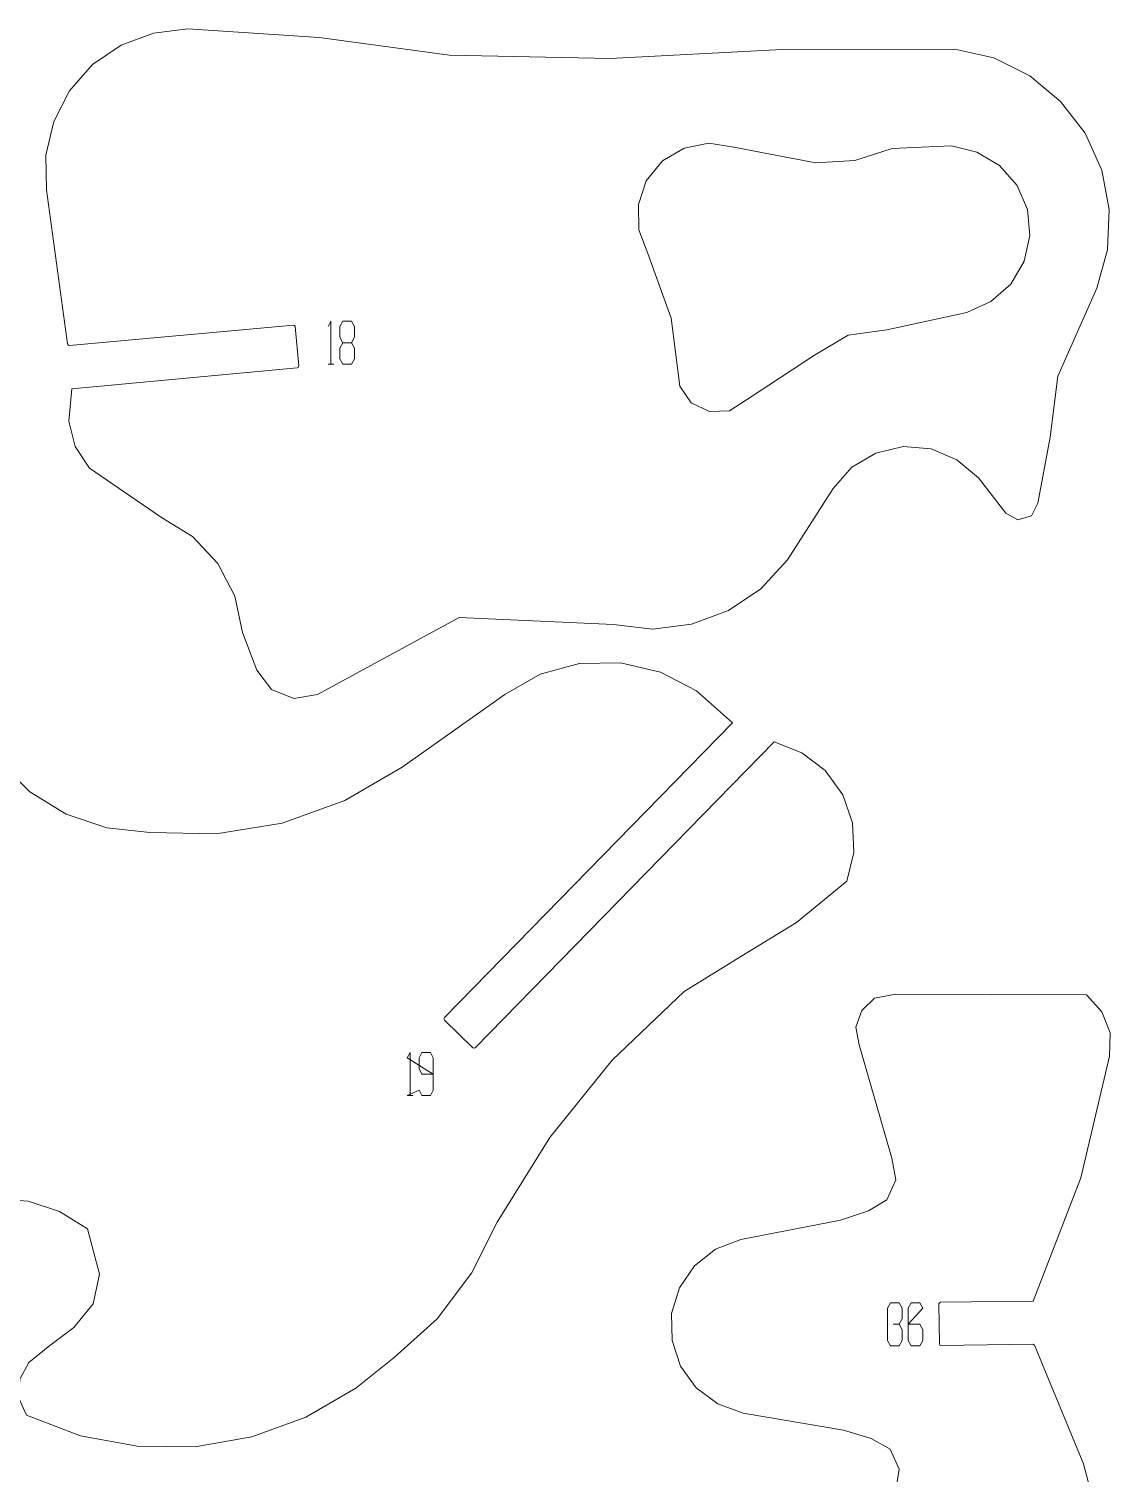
# Model space of a CAD drawing. Header units: millimetres. Extents: x -353 to 643, y -346 to 129.
# Drawn here: x 47.6 to 123.6, y 27.8 to 128.7 of the extents above; entities that cross this region are included whole.
import ezdxf

# ---------------------------------------------------------------- set-up
doc = ezdxf.new("R2010")
doc.units = ezdxf.units.MM
doc.header["$MEASUREMENT"] = 0
doc.layers.add('Layer 1', color=7, linetype='Continuous')

msp = doc.modelspace()

# ---------------------------------------------------------------- linework, layer by layer
at = {"layer": 'Layer 1', "lineweight": 9}
for points, knots in [([(51.8106, 97.9826), (51.8106, 97.9826), (50.7958, 99.4903), (50.7958, 99.4903), (50.7958, 99.4903), (50.7958, 99.4903), (50.3608, 101.2591), (50.3608, 101.2591), (50.3608, 101.2591), (50.3608, 101.2591), (50.5807, 103.5084), (50.5807, 103.5084), (50.5807, 103.5084), (50.5807, 103.5084), (66.3082, 104.9704), (66.3082, 104.9704), (66.3082, 104.9704), (66.3082, 104.9704), (66.3952, 105.0285), (66.3952, 105.0285), (66.3952, 105.0285), (66.3952, 105.0285), (66.4243, 105.1155), (66.4243, 105.1155), (66.4243, 105.1155), (66.4243, 105.1155), (66.1633, 107.87), (66.1633, 107.87), (66.1633, 107.87), (66.1633, 107.87), (66.1343, 107.9279), (66.1343, 107.9279), (66.1343, 107.9279), (66.1343, 107.9279), (66.0473, 107.957), (66.0473, 107.957), (66.0473, 107.957), (66.0473, 107.957), (50.4188, 106.5362), (50.4188, 106.5362), (50.4188, 106.5362), (50.4188, 106.5362), (50.3318, 106.5652), (50.3318, 106.5652), (50.3318, 106.5652), (50.3318, 106.5652), (50.2739, 106.6522), (50.2739, 106.6522), (50.2739, 106.6522), (50.2739, 106.6522), (48.7951, 117.4094), (48.7951, 117.4094), (48.7951, 117.4094), (48.7951, 117.4094), (48.766, 119.8451), (48.766, 119.8451), (48.766, 119.8451), (48.766, 119.8451), (49.317, 122.1937), (49.317, 122.1937), (49.317, 122.1937), (49.317, 122.1937), (50.4188, 124.3394), (50.4188, 124.3394), (50.4188, 124.3394), (50.4188, 124.3394), (52.0136, 126.1662), (52.0136, 126.1662), (52.0136, 126.1662), (52.0136, 126.1662), (54.0143, 127.5289), (54.0143, 127.5289), (54.0143, 127.5289), (54.0143, 127.5289), (56.2759, 128.3697), (56.2759, 128.3697), (56.2759, 128.3697), (56.2759, 128.3697), (58.6825, 128.6597), (58.6825, 128.6597), (58.6825, 128.6597), (58.6825, 128.6597), (67.8451, 128.0508), (67.8451, 128.0508), (67.8451, 128.0508), (67.8451, 128.0508), (76.9496, 126.833), (76.9496, 126.833), (76.9496, 126.833), (76.9496, 126.833), (88.1708, 126.6011), (88.1708, 126.6011), (88.1708, 126.6011), (88.1708, 126.6011), (100.1749, 127.21), (100.1749, 127.21), (100.1749, 127.21), (100.1749, 127.21), (112.2369, 127.2389), (112.2369, 127.2389), (112.2369, 127.2389), (112.2369, 127.2389), (114.9626, 126.63), (114.9626, 126.63), (114.9626, 126.63), (114.9626, 126.63), (117.4852, 125.3833), (117.4852, 125.3833), (117.4852, 125.3833), (117.4852, 125.3833), (119.6308, 123.5855), (119.6308, 123.5855), (119.6308, 123.5855), (119.6308, 123.5855), (121.3416, 121.3819), (121.3416, 121.3819), (121.3416, 121.3819), (121.3416, 121.3819), (122.5013, 118.8012), (122.5013, 118.8012), (122.5013, 118.8012), (122.5013, 118.8012), (123.0232, 116.0467), (123.0232, 116.0467), (123.0232, 116.0467), (123.0232, 116.0467), (122.9073, 113.2341), (122.9073, 113.2341), (122.9073, 113.2341), (122.9073, 113.2341), (122.1534, 110.5375), (122.1534, 110.5375), (122.1534, 110.5375), (122.1534, 110.5375), (119.4279, 104.3906), (119.4279, 104.3906), (119.4279, 104.3906), (119.4279, 104.3906), (118.906, 100.1282), (118.906, 100.1282), (118.906, 100.1282), (118.906, 100.1282), (118.0361, 95.518), (118.0361, 95.518), (118.0361, 95.518), (118.0361, 95.518), (117.6012, 94.6481), (117.6012, 94.6481), (117.6012, 94.6481), (117.6012, 94.6481), (116.6443, 94.3581), (116.6443, 94.3581), (116.6443, 94.3581), (116.6443, 94.3581), (115.8034, 94.8221), (115.8034, 94.8221), (115.8034, 94.8221), (115.8034, 94.8221), (113.8897, 97.2867), (113.8897, 97.2867), (113.8897, 97.2867), (113.8897, 97.2867), (112.382, 98.5625), (112.382, 98.5625), (112.382, 98.5625), (112.382, 98.5625), (110.5842, 99.3163), (110.5842, 99.3163), (110.5842, 99.3163), (110.5842, 99.3163), (108.6416, 99.4903), (108.6416, 99.4903), (108.6416, 99.4903), (108.6416, 99.4903), (106.7279, 99.0265), (106.7279, 99.0265), (106.7279, 99.0265), (106.7279, 99.0265), (105.0461, 98.0406), (105.0461, 98.0406), (105.0461, 98.0406), (105.0461, 98.0406), (103.7413, 96.5618), (103.7413, 96.5618), (103.7413, 96.5618), (103.7413, 96.5618), (100.5519, 91.5745), (100.5519, 91.5745), (100.5519, 91.5745), (100.5519, 91.5745), (98.6961, 89.545), (98.6961, 89.545), (98.6961, 89.545), (98.6961, 89.545), (96.4345, 88.0371), (96.4345, 88.0371), (96.4345, 88.0371), (96.4345, 88.0371), (93.854, 87.0803), (93.854, 87.0803), (93.854, 87.0803), (93.854, 87.0803), (91.1283, 86.7324), (91.1283, 86.7324), (91.1283, 86.7324), (91.1283, 86.7324), (88.4027, 87.0513), (88.4027, 87.0513), (88.4027, 87.0513), (88.4027, 87.0513), (77.6164, 87.5443), (77.6164, 87.5443), (77.6164, 87.5443), (77.6164, 87.5443), (67.729, 82.1511), (67.729, 82.1511), (67.729, 82.1511), (67.729, 82.1511), (66.0763, 81.8902), (66.0763, 81.8902), (66.0763, 81.8902), (66.0763, 81.8902), (64.5106, 82.4991), (64.5106, 82.4991), (64.5106, 82.4991), (64.5106, 82.4991), (63.4958, 83.8618), (63.4958, 83.8618), (63.4958, 83.8618), (63.4958, 83.8618), (62.4808, 86.5004), (62.4808, 86.5004), (62.4808, 86.5004), (62.4808, 86.5004), (61.9589, 89.023), (61.9589, 89.023), (61.9589, 89.023), (61.9589, 89.023), (60.7701, 91.3136), (60.7701, 91.3136), (60.7701, 91.3136), (60.7701, 91.3136), (59.0014, 93.1984), (59.0014, 93.1984), (59.0014, 93.1984), (59.0014, 93.1984), (56.8267, 94.5321), (56.8267, 94.5321), (56.8267, 94.5321), (56.8267, 94.5321), (51.8106, 97.9826), (51.8106, 97.9826)], [0, 0, 0, 0, 0.015625, 0.015625, 0.015625, 0.015625, 0.03125, 0.03125, 0.03125, 0.03125, 0.046875, 0.046875, 0.046875, 0.046875, 0.0625, 0.0625, 0.0625, 0.0625, 0.078125, 0.078125, 0.078125, 0.078125, 0.09375, 0.09375, 0.09375, 0.09375, 0.109375, 0.109375, 0.109375, 0.109375, 0.125, 0.125, 0.125, 0.125, 0.140625, 0.140625, 0.140625, 0.140625, 0.15625, 0.15625, 0.15625, 0.15625, 0.171875, 0.171875, 0.171875, 0.171875, 0.1875, 0.1875, 0.1875, 0.1875, 0.203125, 0.203125, 0.203125, 0.203125, 0.21875, 0.21875, 0.21875, 0.21875, 0.234375, 0.234375, 0.234375, 0.234375, 0.25, 0.25, 0.25, 0.25, 0.265625, 0.265625, 0.265625, 0.265625, 0.28125, 0.28125, 0.28125, 0.28125, 0.296875, 0.296875, 0.296875, 0.296875, 0.3125, 0.3125, 0.3125, 0.3125, 0.328125, 0.328125, 0.328125, 0.328125, 0.34375, 0.34375, 0.34375, 0.34375, 0.359375, 0.359375, 0.359375, 0.359375, 0.375, 0.375, 0.375, 0.375, 0.390625, 0.390625, 0.390625, 0.390625, 0.40625, 0.40625, 0.40625, 0.40625, 0.421875, 0.421875, 0.421875, 0.421875, 0.4375, 0.4375, 0.4375, 0.4375, 0.453125, 0.453125, 0.453125, 0.453125, 0.46875, 0.46875, 0.46875, 0.46875, 0.484375, 0.484375, 0.484375, 0.484375, 0.5, 0.5, 0.5, 0.5, 0.515625, 0.515625, 0.515625, 0.515625, 0.53125, 0.53125, 0.53125, 0.53125, 0.546875, 0.546875, 0.546875, 0.546875, 0.5625, 0.5625, 0.5625, 0.5625, 0.578125, 0.578125, 0.578125, 0.578125, 0.59375, 0.59375, 0.59375, 0.59375, 0.609375, 0.609375, 0.609375, 0.609375, 0.625, 0.625, 0.625, 0.625, 0.640625, 0.640625, 0.640625, 0.640625, 0.65625, 0.65625, 0.65625, 0.65625, 0.671875, 0.671875, 0.671875, 0.671875, 0.6875, 0.6875, 0.6875, 0.6875, 0.703125, 0.703125, 0.703125, 0.703125, 0.71875, 0.71875, 0.71875, 0.71875, 0.734375, 0.734375, 0.734375, 0.734375, 0.75, 0.75, 0.75, 0.75, 0.765625, 0.765625, 0.765625, 0.765625, 0.78125, 0.78125, 0.78125, 0.78125, 0.796875, 0.796875, 0.796875, 0.796875, 0.8125, 0.8125, 0.8125, 0.8125, 0.828125, 0.828125, 0.828125, 0.828125, 0.84375, 0.84375, 0.84375, 0.84375, 0.859375, 0.859375, 0.859375, 0.859375, 0.875, 0.875, 0.875, 0.875, 0.890625, 0.890625, 0.890625, 0.890625, 0.90625, 0.90625, 0.90625, 0.90625, 0.921875, 0.921875, 0.921875, 0.921875, 0.9375, 0.9375, 0.9375, 0.9375, 0.953125, 0.953125, 0.953125, 0.953125, 0.96875, 0.96875, 0.96875, 0.96875, 1, 1, 1, 1]), ([(107.4817, 107.6381), (107.4817, 107.6381), (113.0779, 108.8559), (113.0779, 108.8559), (113.0779, 108.8559), (113.0779, 108.8559), (114.7595, 109.6097), (114.7595, 109.6097), (114.7595, 109.6097), (114.7595, 109.6097), (116.1513, 110.8275), (116.1513, 110.8275), (116.1513, 110.8275), (116.1513, 110.8275), (117.0793, 112.4223), (117.0793, 112.4223), (117.0793, 112.4223), (117.0793, 112.4223), (117.4852, 114.22), (117.4852, 114.22), (117.4852, 114.22), (117.4852, 114.22), (117.3112, 116.0467), (117.3112, 116.0467), (117.3112, 116.0467), (117.3112, 116.0467), (116.5863, 117.7285), (116.5863, 117.7285), (116.5863, 117.7285), (116.5863, 117.7285), (115.3685, 119.1203), (115.3685, 119.1203), (115.3685, 119.1203), (115.3685, 119.1203), (113.7738, 120.0481), (113.7738, 120.0481), (113.7738, 120.0481), (113.7738, 120.0481), (112.005, 120.483), (112.005, 120.483), (112.005, 120.483), (112.005, 120.483), (109.9174, 120.396), (109.9174, 120.396), (109.9174, 120.396), (109.9174, 120.396), (107.8587, 120.309), (107.8587, 120.309), (107.8587, 120.309), (107.8587, 120.309), (105.2491, 119.4682), (105.2491, 119.4682), (105.2491, 119.4682), (105.2491, 119.4682), (102.5235, 119.2942), (102.5235, 119.2942), (102.5235, 119.2942), (102.5235, 119.2942), (99.827, 119.8162), (99.827, 119.8162), (99.827, 119.8162), (99.827, 119.8162), (96.8115, 120.396), (96.8115, 120.396), (96.8115, 120.396), (96.8115, 120.396), (95.0718, 120.686), (95.0718, 120.686), (95.0718, 120.686), (95.0718, 120.686), (93.332, 120.3381), (93.332, 120.3381), (93.332, 120.3381), (93.332, 120.3381), (91.8242, 119.4392), (91.8242, 119.4392), (91.8242, 119.4392), (91.8242, 119.4392), (90.6934, 118.0474), (90.6934, 118.0474), (90.6934, 118.0474), (90.6934, 118.0474), (90.1424, 116.3947), (90.1424, 116.3947), (90.1424, 116.3947), (90.1424, 116.3947), (90.1715, 114.6259), (90.1715, 114.6259), (90.1715, 114.6259), (90.1715, 114.6259), (90.8094, 112.9731), (90.8094, 112.9731), (90.8094, 112.9731), (90.8094, 112.9731), (92.4331, 108.4499), (92.4331, 108.4499), (92.4331, 108.4499), (92.4331, 108.4499), (93.042, 103.6947), (93.042, 103.6947), (93.042, 103.6947), (93.042, 103.6947), (93.8249, 102.5348), (93.8249, 102.5348), (93.8249, 102.5348), (93.8249, 102.5348), (95.1007, 101.9259), (95.1007, 101.9259), (95.1007, 101.9259), (95.1007, 101.9259), (96.4924, 101.984), (96.4924, 101.984), (96.4924, 101.984), (96.4924, 101.984), (97.6813, 102.7378), (97.6813, 102.7378), (97.6813, 102.7378), (97.6813, 102.7378), (102.4365, 105.8693), (102.4365, 105.8693), (102.4365, 105.8693), (102.4365, 105.8693), (104.7852, 107.2611), (104.7852, 107.2611), (104.7852, 107.2611), (104.7852, 107.2611), (107.4817, 107.6381), (107.4817, 107.6381)], [0, 0, 0, 0, 0.03030303, 0.03030303, 0.03030303, 0.03030303, 0.06060606, 0.06060606, 0.06060606, 0.06060606, 0.09090909, 0.09090909, 0.09090909, 0.09090909, 0.12121212, 0.12121212, 0.12121212, 0.12121212, 0.15151515, 0.15151515, 0.15151515, 0.15151515, 0.18181818, 0.18181818, 0.18181818, 0.18181818, 0.21212121, 0.21212121, 0.21212121, 0.21212121, 0.24242424, 0.24242424, 0.24242424, 0.24242424, 0.27272727, 0.27272727, 0.27272727, 0.27272727, 0.3030303, 0.3030303, 0.3030303, 0.3030303, 0.33333333, 0.33333333, 0.33333333, 0.33333333, 0.36363636, 0.36363636, 0.36363636, 0.36363636, 0.39393939, 0.39393939, 0.39393939, 0.39393939, 0.42424242, 0.42424242, 0.42424242, 0.42424242, 0.45454545, 0.45454545, 0.45454545, 0.45454545, 0.48484848, 0.48484848, 0.48484848, 0.48484848, 0.51515152, 0.51515152, 0.51515152, 0.51515152, 0.54545455, 0.54545455, 0.54545455, 0.54545455, 0.57575758, 0.57575758, 0.57575758, 0.57575758, 0.60606061, 0.60606061, 0.60606061, 0.60606061, 0.63636364, 0.63636364, 0.63636364, 0.63636364, 0.66666667, 0.66666667, 0.66666667, 0.66666667, 0.6969697, 0.6969697, 0.6969697, 0.6969697, 0.72727273, 0.72727273, 0.72727273, 0.72727273, 0.75757576, 0.75757576, 0.75757576, 0.75757576, 0.78787879, 0.78787879, 0.78787879, 0.78787879, 0.81818182, 0.81818182, 0.81818182, 0.81818182, 0.84848485, 0.84848485, 0.84848485, 0.84848485, 0.87878788, 0.87878788, 0.87878788, 0.87878788, 0.90909091, 0.90909091, 0.90909091, 0.90909091, 0.93939394, 0.93939394, 0.93939394, 0.93939394, 1, 1, 1, 1]), ([(68.4829, 107.87), (68.4829, 107.87), (68.6569, 108.247), (68.6569, 108.247), (68.6569, 108.247), (68.6569, 108.247), (68.6569, 105.2315), (68.6569, 105.2315), (68.6569, 105.2315), (68.6569, 105.2315), (68.4829, 105.2315), (68.4829, 105.2315), (68.4829, 105.2315), (68.4829, 105.2315), (68.8599, 105.2315), (68.8599, 105.2315)], [0, 0, 0, 0, 0.2, 0.2, 0.2, 0.2, 0.4, 0.4, 0.4, 0.4, 0.6, 0.6, 0.6, 0.6, 1, 1, 1, 1]), ([(70.1067, 106.7392), (70.1067, 106.7392), (69.4978, 106.7392), (69.4978, 106.7392), (69.4978, 106.7392), (69.4978, 106.7392), (69.2948, 107.1162), (69.2948, 107.1162), (69.2948, 107.1162), (69.2948, 107.1162), (69.2948, 107.87), (69.2948, 107.87), (69.2948, 107.87), (69.2948, 107.87), (69.4978, 108.247), (69.4978, 108.247), (69.4978, 108.247), (69.4978, 108.247), (70.1067, 108.247), (70.1067, 108.247), (70.1067, 108.247), (70.1067, 108.247), (70.3096, 107.87), (70.3096, 107.87), (70.3096, 107.87), (70.3096, 107.87), (70.3096, 107.1162), (70.3096, 107.1162), (70.3096, 107.1162), (70.3096, 107.1162), (70.1067, 106.7392), (70.1067, 106.7392), (70.1067, 106.7392), (70.1067, 106.7392), (69.4978, 106.7392), (69.4978, 106.7392), (69.4978, 106.7392), (69.4978, 106.7392), (69.2948, 106.3623), (69.2948, 106.3623), (69.2948, 106.3623), (69.2948, 106.3623), (69.2948, 105.6084), (69.2948, 105.6084), (69.2948, 105.6084), (69.2948, 105.6084), (69.4978, 105.2315), (69.4978, 105.2315), (69.4978, 105.2315), (69.4978, 105.2315), (70.1067, 105.2315), (70.1067, 105.2315), (70.1067, 105.2315), (70.1067, 105.2315), (70.3096, 105.6084), (70.3096, 105.6084), (70.3096, 105.6084), (70.3096, 105.6084), (70.3096, 106.3623), (70.3096, 106.3623), (70.3096, 106.3623), (70.3096, 106.3623), (70.1067, 106.7392), (70.1067, 106.7392)], [0, 0, 0, 0, 0.05882353, 0.05882353, 0.05882353, 0.05882353, 0.11764706, 0.11764706, 0.11764706, 0.11764706, 0.17647059, 0.17647059, 0.17647059, 0.17647059, 0.23529412, 0.23529412, 0.23529412, 0.23529412, 0.29411765, 0.29411765, 0.29411765, 0.29411765, 0.35294118, 0.35294118, 0.35294118, 0.35294118, 0.41176471, 0.41176471, 0.41176471, 0.41176471, 0.47058824, 0.47058824, 0.47058824, 0.47058824, 0.52941176, 0.52941176, 0.52941176, 0.52941176, 0.58823529, 0.58823529, 0.58823529, 0.58823529, 0.64705882, 0.64705882, 0.64705882, 0.64705882, 0.70588235, 0.70588235, 0.70588235, 0.70588235, 0.76470588, 0.76470588, 0.76470588, 0.76470588, 0.82352941, 0.82352941, 0.82352941, 0.82352941, 0.88235294, 0.88235294, 0.88235294, 0.88235294, 1, 1, 1, 1]), ([(80.806, 82.1511), (80.806, 82.1511), (83.2705, 83.5718), (83.2705, 83.5718), (83.2705, 83.5718), (83.2705, 83.5718), (86.0252, 84.3258), (86.0252, 84.3258), (86.0252, 84.3258), (86.0252, 84.3258), (88.8957, 84.3837), (88.8957, 84.3837), (88.8957, 84.3837), (88.8957, 84.3837), (91.6793, 83.7169), (91.6793, 83.7169), (91.6793, 83.7169), (91.6793, 83.7169), (94.2019, 82.4121), (94.2019, 82.4121), (94.2019, 82.4121), (94.2019, 82.4121), (96.7174, 80.1737), (96.7174, 80.1737), (96.7174, 80.1737), (96.7174, 80.1737), (76.6016, 59.5928), (76.6016, 59.5928), (76.6016, 59.5928), (76.6016, 59.5928), (76.5437, 59.5058), (76.5437, 59.5058), (76.5437, 59.5058), (76.5437, 59.5058), (76.6016, 59.4188), (76.6016, 59.4188), (76.6016, 59.4188), (76.6016, 59.4188), (78.5733, 57.476), (78.5733, 57.476), (78.5733, 57.476), (78.5733, 57.476), (78.6603, 57.4471), (78.6603, 57.4471), (78.6603, 57.4471), (78.6603, 57.4471), (78.7473, 57.476), (78.7473, 57.476), (78.7473, 57.476), (78.7473, 57.476), (99.6239, 78.8456), (99.6239, 78.8456), (99.6239, 78.8456), (99.6239, 78.8456), (101.5667, 78.0917), (101.5667, 78.0917), (101.5667, 78.0917), (101.5667, 78.0917), (103.1904, 76.845), (103.1904, 76.845), (103.1904, 76.845), (103.1904, 76.845), (104.4082, 75.1632), (104.4082, 75.1632), (104.4082, 75.1632), (104.4082, 75.1632), (105.1041, 73.1915), (105.1041, 73.1915), (105.1041, 73.1915), (105.1041, 73.1915), (105.1911, 71.1328), (105.1911, 71.1328), (105.1911, 71.1328), (105.1911, 71.1328), (104.6982, 69.1322), (104.6982, 69.1322), (104.6982, 69.1322), (104.6982, 69.1322), (101.1897, 66.2327), (101.1897, 66.2327), (101.1897, 66.2327), (101.1897, 66.2327), (97.3044, 63.8551), (97.3044, 63.8551), (97.3044, 63.8551), (97.3044, 63.8551), (93.332, 61.4195), (93.332, 61.4195), (93.332, 61.4195), (93.332, 61.4195), (88.3157, 56.6062), (88.3157, 56.6062), (88.3157, 56.6062), (88.3157, 56.6062), (83.9664, 51.213), (83.9664, 51.213), (83.9664, 51.213), (83.9664, 51.213), (80.2841, 45.298), (80.2841, 45.298), (80.2841, 45.298), (80.2841, 45.298), (78.4863, 41.7315), (78.4863, 41.7315), (78.4863, 41.7315), (78.4863, 41.7315), (76.0797, 38.5421), (76.0797, 38.5421), (76.0797, 38.5421), (76.0797, 38.5421), (73.0931, 35.8455), (73.0931, 35.8455), (73.0931, 35.8455), (73.0931, 35.8455), (70.3966, 33.6999), (70.3966, 33.6999), (70.3966, 33.6999), (70.3966, 33.6999), (66.9171, 31.6702), (66.9171, 31.6702), (66.9171, 31.6702), (66.9171, 31.6702), (63.1478, 30.3074), (63.1478, 30.3074), (63.1478, 30.3074), (63.1478, 30.3074), (59.1754, 29.6115), (59.1754, 29.6115), (59.1754, 29.6115), (59.1754, 29.6115), (55.1451, 29.6405), (55.1451, 29.6405), (55.1451, 29.6405), (55.1451, 29.6405), (51.1726, 30.3654), (51.1726, 30.3654), (51.1726, 30.3654), (51.1726, 30.3654), (47.4033, 31.8151), (47.4033, 31.8151), (47.4033, 31.8151), (47.4033, 31.8151), (46.8814, 33.004), (46.8814, 33.004), (46.8814, 33.004), (46.8814, 33.004), (46.9393, 34.3377), (46.9393, 34.3377), (46.9393, 34.3377), (46.9393, 34.3377), (47.5773, 35.4976), (47.5773, 35.4976), (47.5773, 35.4976), (47.5773, 35.4976), (49.027, 36.6863), (49.027, 36.6863), (49.027, 36.6863), (49.027, 36.6863), (50.7088, 37.9332), (50.7088, 37.9332), (50.7088, 37.9332), (50.7088, 37.9332), (52.0715, 39.5859), (52.0715, 39.5859), (52.0715, 39.5859), (52.0715, 39.5859), (52.5065, 41.6736), (52.5065, 41.6736), (52.5065, 41.6736), (52.5065, 41.6736), (51.6656, 44.8341), (51.6656, 44.8341), (51.6656, 44.8341), (51.6656, 44.8341), (49.7229, 46.0519), (49.7229, 46.0519), (49.7229, 46.0519), (49.7229, 46.0519), (47.5192, 46.7767), (47.5192, 46.7767), (47.5192, 46.7767), (47.5192, 46.7767), (45.2287, 46.9218), (45.2287, 46.9218), (45.2287, 46.9218), (45.2287, 46.9218), (42.9959, 46.4869), (42.9959, 46.4869), (42.9959, 46.4869), (42.9959, 46.4869), (40.9082, 45.501), (40.9082, 45.501), (40.9082, 45.501), (40.9082, 45.501), (39.1396, 44.0513), (39.1396, 44.0513), (39.1396, 44.0513), (39.1396, 44.0513), (37.7767, 42.2246), (37.7767, 42.2246), (37.7767, 42.2246), (37.7767, 42.2246), (36.0661, 39.093), (36.0661, 39.093), (36.0661, 39.093), (36.0661, 39.093), (34.9352, 35.7295), (34.9352, 35.7295), (34.9352, 35.7295), (34.9352, 35.7295), (33.9784, 34.2218), (33.9784, 34.2218), (33.9784, 34.2218), (33.9784, 34.2218), (32.5287, 33.091), (32.5287, 33.091), (32.5287, 33.091), (32.5287, 33.091), (30.8178, 32.54), (30.8178, 32.54), (30.8178, 32.54), (30.8178, 32.54), (29.0202, 32.598), (29.0202, 32.598), (29.0202, 32.598), (29.0202, 32.598), (27.3384, 33.265), (27.3384, 33.265), (27.3384, 33.265), (27.3384, 33.265), (25.9757, 34.4537), (25.9757, 34.4537), (25.9757, 34.4537), (25.9757, 34.4537), (25.1348, 36.0485), (25.1348, 36.0485), (25.1348, 36.0485), (25.1348, 36.0485), (24.4969, 38.3102), (24.4969, 38.3102), (24.4969, 38.3102), (24.4969, 38.3102), (23.1342, 40.2239), (23.1342, 40.2239), (23.1342, 40.2239), (23.1342, 40.2239), (21.1624, 41.4996), (21.1624, 41.4996), (21.1624, 41.4996), (21.1624, 41.4996), (14.5514, 45.704), (14.5514, 45.704), (14.5514, 45.704), (14.5514, 45.704), (13.1017, 46.8058), (13.1017, 46.8058), (13.1017, 46.8058), (13.1017, 46.8058), (12.2318, 48.4295), (12.2318, 48.4295), (12.2318, 48.4295), (12.2318, 48.4295), (12.0869, 50.2562), (12.0869, 50.2562), (12.0869, 50.2562), (12.0869, 50.2562), (12.6958, 51.9959), (12.6958, 51.9959), (12.6958, 51.9959), (12.6958, 51.9959), (14.1165, 54.6925), (14.1165, 54.6925), (14.1165, 54.6925), (14.1165, 54.6925), (15.0154, 55.9684), (15.0154, 55.9684), (15.0154, 55.9684), (15.0154, 55.9684), (16.2622, 57.5921), (16.2622, 57.5921), (16.2622, 57.5921), (16.2622, 57.5921), (16.987, 59.5348), (16.987, 59.5348), (16.987, 59.5348), (16.987, 59.5348), (17.161, 61.5644), (17.161, 61.5644), (17.161, 61.5644), (17.161, 61.5644), (16.9581, 63.3911), (16.9581, 63.3911), (16.9581, 63.3911), (16.9581, 63.3911), (17.3931, 65.1599), (17.3931, 65.1599), (17.3931, 65.1599), (17.3931, 65.1599), (18.4369, 66.6386), (18.4369, 66.6386), (18.4369, 66.6386), (18.4369, 66.6386), (19.9157, 67.6825), (19.9157, 67.6825), (19.9157, 67.6825), (19.9157, 67.6825), (22.5542, 68.9873), (22.5542, 68.9873), (22.5542, 68.9873), (22.5542, 68.9873), (27.9473, 71.0748), (27.9473, 71.0748), (27.9473, 71.0748), (27.9473, 71.0748), (29.89, 72.5246), (29.89, 72.5246), (29.89, 72.5246), (29.89, 72.5246), (31.2239, 74.5833), (31.2239, 74.5833), (31.2239, 74.5833), (31.2239, 74.5833), (31.6877, 76.9899), (31.6877, 76.9899), (31.6877, 76.9899), (31.6877, 76.9899), (33.3985, 83.7748), (33.3985, 83.7748), (33.3985, 83.7748), (33.3985, 83.7748), (36.211, 90.2118), (36.211, 90.2118), (36.211, 90.2118), (36.211, 90.2118), (38.2407, 92.9954), (38.2407, 92.9954), (38.2407, 92.9954), (38.2407, 92.9954), (40.8793, 95.1991), (40.8793, 95.1991), (40.8793, 95.1991), (40.8793, 95.1991), (43.9528, 96.7358), (43.9528, 96.7358), (43.9528, 96.7358), (43.9528, 96.7358), (44.8807, 96.5618), (44.8807, 96.5618), (44.8807, 96.5618), (44.8807, 96.5618), (45.4606, 95.8369), (45.4606, 95.8369), (45.4606, 95.8369), (45.4606, 95.8369), (43.4599, 89.5739), (43.4599, 89.5739), (43.4599, 89.5739), (43.4599, 89.5739), (42.3291, 85.7176), (42.3291, 85.7176), (42.3291, 85.7176), (42.3291, 85.7176), (42.764, 82.76), (42.764, 82.76), (42.764, 82.76), (42.764, 82.76), (43.8369, 79.9474), (43.8369, 79.9474), (43.8369, 79.9474), (43.8369, 79.9474), (45.4896, 77.4539), (45.4896, 77.4539), (45.4896, 77.4539), (45.4896, 77.4539), (47.6352, 75.3662), (47.6352, 75.3662), (47.6352, 75.3662), (47.6352, 75.3662), (50.1869, 73.8004), (50.1869, 73.8004), (50.1869, 73.8004), (50.1869, 73.8004), (53.0284, 72.8436), (53.0284, 72.8436), (53.0284, 72.8436), (53.0284, 72.8436), (56.0149, 72.5246), (56.0149, 72.5246), (56.0149, 72.5246), (56.0149, 72.5246), (60.6541, 72.4376), (60.6541, 72.4376), (60.6541, 72.4376), (60.6541, 72.4376), (65.2644, 73.1625), (65.2644, 73.1625), (65.2644, 73.1625), (65.2644, 73.1625), (69.6427, 74.7573), (69.6427, 74.7573), (69.6427, 74.7573), (69.6427, 74.7573), (73.6441, 77.0769), (73.6441, 77.0769), (73.6441, 77.0769), (73.6441, 77.0769), (80.806, 82.1511), (80.806, 82.1511)], [0, 0, 0, 0, 0.00970874, 0.00970874, 0.00970874, 0.00970874, 0.01941748, 0.01941748, 0.01941748, 0.01941748, 0.02912621, 0.02912621, 0.02912621, 0.02912621, 0.03883495, 0.03883495, 0.03883495, 0.03883495, 0.04854369, 0.04854369, 0.04854369, 0.04854369, 0.05825243, 0.05825243, 0.05825243, 0.05825243, 0.06796117, 0.06796117, 0.06796117, 0.06796117, 0.0776699, 0.0776699, 0.0776699, 0.0776699, 0.08737864, 0.08737864, 0.08737864, 0.08737864, 0.09708738, 0.09708738, 0.09708738, 0.09708738, 0.10679612, 0.10679612, 0.10679612, 0.10679612, 0.11650485, 0.11650485, 0.11650485, 0.11650485, 0.12621359, 0.12621359, 0.12621359, 0.12621359, 0.13592233, 0.13592233, 0.13592233, 0.13592233, 0.14563107, 0.14563107, 0.14563107, 0.14563107, 0.15533981, 0.15533981, 0.15533981, 0.15533981, 0.16504854, 0.16504854, 0.16504854, 0.16504854, 0.17475728, 0.17475728, 0.17475728, 0.17475728, 0.18446602, 0.18446602, 0.18446602, 0.18446602, 0.19417476, 0.19417476, 0.19417476, 0.19417476, 0.2038835, 0.2038835, 0.2038835, 0.2038835, 0.21359223, 0.21359223, 0.21359223, 0.21359223, 0.22330097, 0.22330097, 0.22330097, 0.22330097, 0.23300971, 0.23300971, 0.23300971, 0.23300971, 0.24271845, 0.24271845, 0.24271845, 0.24271845, 0.25242718, 0.25242718, 0.25242718, 0.25242718, 0.26213592, 0.26213592, 0.26213592, 0.26213592, 0.27184466, 0.27184466, 0.27184466, 0.27184466, 0.2815534, 0.2815534, 0.2815534, 0.2815534, 0.29126214, 0.29126214, 0.29126214, 0.29126214, 0.30097087, 0.30097087, 0.30097087, 0.30097087, 0.31067961, 0.31067961, 0.31067961, 0.31067961, 0.32038835, 0.32038835, 0.32038835, 0.32038835, 0.33009709, 0.33009709, 0.33009709, 0.33009709, 0.33980583, 0.33980583, 0.33980583, 0.33980583, 0.34951456, 0.34951456, 0.34951456, 0.34951456, 0.3592233, 0.3592233, 0.3592233, 0.3592233, 0.36893204, 0.36893204, 0.36893204, 0.36893204, 0.37864078, 0.37864078, 0.37864078, 0.37864078, 0.38834951, 0.38834951, 0.38834951, 0.38834951, 0.39805825, 0.39805825, 0.39805825, 0.39805825, 0.40776699, 0.40776699, 0.40776699, 0.40776699, 0.41747573, 0.41747573, 0.41747573, 0.41747573, 0.42718447, 0.42718447, 0.42718447, 0.42718447, 0.4368932, 0.4368932, 0.4368932, 0.4368932, 0.44660194, 0.44660194, 0.44660194, 0.44660194, 0.45631068, 0.45631068, 0.45631068, 0.45631068, 0.46601942, 0.46601942, 0.46601942, 0.46601942, 0.47572816, 0.47572816, 0.47572816, 0.47572816, 0.48543689, 0.48543689, 0.48543689, 0.48543689, 0.49514563, 0.49514563, 0.49514563, 0.49514563, 0.50485437, 0.50485437, 0.50485437, 0.50485437, 0.51456311, 0.51456311, 0.51456311, 0.51456311, 0.52427184, 0.52427184, 0.52427184, 0.52427184, 0.53398058, 0.53398058, 0.53398058, 0.53398058, 0.54368932, 0.54368932, 0.54368932, 0.54368932, 0.55339806, 0.55339806, 0.55339806, 0.55339806, 0.5631068, 0.5631068, 0.5631068, 0.5631068, 0.57281553, 0.57281553, 0.57281553, 0.57281553, 0.58252427, 0.58252427, 0.58252427, 0.58252427, 0.59223301, 0.59223301, 0.59223301, 0.59223301, 0.60194175, 0.60194175, 0.60194175, 0.60194175, 0.61165049, 0.61165049, 0.61165049, 0.61165049, 0.62135922, 0.62135922, 0.62135922, 0.62135922, 0.63106796, 0.63106796, 0.63106796, 0.63106796, 0.6407767, 0.6407767, 0.6407767, 0.6407767, 0.65048544, 0.65048544, 0.65048544, 0.65048544, 0.66019417, 0.66019417, 0.66019417, 0.66019417, 0.66990291, 0.66990291, 0.66990291, 0.66990291, 0.67961165, 0.67961165, 0.67961165, 0.67961165, 0.68932039, 0.68932039, 0.68932039, 0.68932039, 0.69902913, 0.69902913, 0.69902913, 0.69902913, 0.70873786, 0.70873786, 0.70873786, 0.70873786, 0.7184466, 0.7184466, 0.7184466, 0.7184466, 0.72815534, 0.72815534, 0.72815534, 0.72815534, 0.73786408, 0.73786408, 0.73786408, 0.73786408, 0.74757282, 0.74757282, 0.74757282, 0.74757282, 0.75728155, 0.75728155, 0.75728155, 0.75728155, 0.76699029, 0.76699029, 0.76699029, 0.76699029, 0.77669903, 0.77669903, 0.77669903, 0.77669903, 0.78640777, 0.78640777, 0.78640777, 0.78640777, 0.7961165, 0.7961165, 0.7961165, 0.7961165, 0.80582524, 0.80582524, 0.80582524, 0.80582524, 0.81553398, 0.81553398, 0.81553398, 0.81553398, 0.82524272, 0.82524272, 0.82524272, 0.82524272, 0.83495146, 0.83495146, 0.83495146, 0.83495146, 0.84466019, 0.84466019, 0.84466019, 0.84466019, 0.85436893, 0.85436893, 0.85436893, 0.85436893, 0.86407767, 0.86407767, 0.86407767, 0.86407767, 0.87378641, 0.87378641, 0.87378641, 0.87378641, 0.88349515, 0.88349515, 0.88349515, 0.88349515, 0.89320388, 0.89320388, 0.89320388, 0.89320388, 0.90291262, 0.90291262, 0.90291262, 0.90291262, 0.91262136, 0.91262136, 0.91262136, 0.91262136, 0.9223301, 0.9223301, 0.9223301, 0.9223301, 0.93203883, 0.93203883, 0.93203883, 0.93203883, 0.94174757, 0.94174757, 0.94174757, 0.94174757, 0.95145631, 0.95145631, 0.95145631, 0.95145631, 0.96116505, 0.96116505, 0.96116505, 0.96116505, 0.97087379, 0.97087379, 0.97087379, 0.97087379, 0.98058252, 0.98058252, 0.98058252, 0.98058252, 1, 1, 1, 1]), ([(117.6885, 36.7733), (117.6885, 36.7733), (117.8041, 36.7154), (117.8041, 36.7154), (117.8041, 36.7154), (117.8041, 36.7154), (121.2256, 28.4226), (121.2256, 28.4226), (121.2256, 28.4226), (121.2256, 28.4226), (123.5163, 19.7821), (123.5163, 19.7821), (123.5163, 19.7821), (123.5163, 19.7821), (123.5742, 18.1873), (123.5742, 18.1873), (123.5742, 18.1873), (123.5742, 18.1873), (123.0232, 16.6795), (123.0232, 16.6795), (123.0232, 16.6795), (123.0232, 16.6795), (121.9794, 15.4617), (121.9794, 15.4617), (121.9794, 15.4617), (121.9794, 15.4617), (108.6996, 15.1138), (108.6996, 15.1138), (108.6996, 15.1138), (108.6996, 15.1138), (107.1917, 15.3458), (107.1917, 15.3458), (107.1917, 15.3458), (107.1917, 15.3458), (106.2639, 16.1866), (106.2639, 16.1866), (106.2639, 16.1866), (106.2639, 16.1866), (105.8581, 17.3465), (105.8581, 17.3465), (105.8581, 17.3465), (105.8581, 17.3465), (106.032, 18.5643), (106.032, 18.5643), (106.032, 18.5643), (106.032, 18.5643), (108.1197, 26.567), (108.1197, 26.567), (108.1197, 26.567), (108.1197, 26.567), (108.3516, 28.0458), (108.3516, 28.0458), (108.3516, 28.0458), (108.3516, 28.0458), (107.7137, 29.4376), (107.7137, 29.4376), (107.7137, 29.4376), (107.7137, 29.4376), (106.4089, 30.1914), (106.4089, 30.1914), (106.4089, 30.1914), (106.4089, 30.1914), (104.4663, 30.7713), (104.4663, 30.7713), (104.4663, 30.7713), (104.4663, 30.7713), (97.4493, 31.9602), (97.4493, 31.9602), (97.4493, 31.9602), (97.4493, 31.9602), (95.6807, 32.598), (95.6807, 32.598), (95.6807, 32.598), (95.6807, 32.598), (94.1729, 33.7288), (94.1729, 33.7288), (94.1729, 33.7288), (94.1729, 33.7288), (93.0711, 35.2366), (93.0711, 35.2366), (93.0711, 35.2366), (93.0711, 35.2366), (92.4911, 37.0343), (92.4911, 37.0343), (92.4911, 37.0343), (92.4911, 37.0343), (92.4622, 38.9191), (92.4622, 38.9191), (92.4622, 38.9191), (92.4622, 38.9191), (93.013, 40.7167), (93.013, 40.7167), (93.013, 40.7167), (93.013, 40.7167), (94.0568, 42.2535), (94.0568, 42.2535), (94.0568, 42.2535), (94.0568, 42.2535), (95.5356, 43.4133), (95.5356, 43.4133), (95.5356, 43.4133), (95.5356, 43.4133), (97.3044, 44.0802), (97.3044, 44.0802), (97.3044, 44.0802), (97.3044, 44.0802), (104.2633, 45.443), (104.2633, 45.443), (104.2633, 45.443), (104.2633, 45.443), (106.206, 46.0808), (106.206, 46.0808), (106.206, 46.0808), (106.206, 46.0808), (107.4817, 46.8637), (107.4817, 46.8637), (107.4817, 46.8637), (107.4817, 46.8637), (108.1197, 48.2555), (108.1197, 48.2555), (108.1197, 48.2555), (108.1197, 48.2555), (107.8297, 49.7633), (107.8297, 49.7633), (107.8297, 49.7633), (107.8297, 49.7633), (105.5681, 57.6791), (105.5681, 57.6791), (105.5681, 57.6791), (105.5681, 57.6791), (105.3361, 58.9259), (105.3361, 58.9259), (105.3361, 58.9259), (105.3361, 58.9259), (105.742, 60.0858), (105.742, 60.0858), (105.742, 60.0858), (105.742, 60.0858), (106.6409, 60.9556), (106.6409, 60.9556), (106.6409, 60.9556), (106.6409, 60.9556), (108.1197, 61.2166), (108.1197, 61.2166), (108.1197, 61.2166), (108.1197, 61.2166), (121.4286, 61.1875), (121.4286, 61.1875), (121.4286, 61.1875), (121.4286, 61.1875), (122.5013, 59.9988), (122.5013, 59.9988), (122.5013, 59.9988), (122.5013, 59.9988), (123.0813, 58.52), (123.0813, 58.52), (123.0813, 58.52), (123.0813, 58.52), (123.0523, 56.8962), (123.0523, 56.8962), (123.0523, 56.8962), (123.0523, 56.8962), (121.0516, 48.4006), (121.0516, 48.4006), (121.0516, 48.4006), (121.0516, 48.4006), (117.7171, 39.7889), (117.7171, 39.7889), (117.7171, 39.7889), (117.7171, 39.7889), (111.2512, 39.702), (111.2512, 39.702), (111.2512, 39.702), (111.2512, 39.702), (111.1642, 39.6729), (111.1642, 39.6729), (111.1642, 39.6729), (111.1642, 39.6729), (111.1352, 39.5859), (111.1352, 39.5859), (111.1352, 39.5859), (111.1352, 39.5859), (111.1642, 36.8024), (111.1642, 36.8024), (111.1642, 36.8024), (111.1642, 36.8024), (111.1931, 36.7154), (111.1931, 36.7154), (111.1931, 36.7154), (111.1931, 36.7154), (111.2801, 36.6863), (111.2801, 36.6863), (111.2801, 36.6863), (111.2801, 36.6863), (117.6885, 36.7733), (117.6885, 36.7733)], [0, 0, 0, 0, 0.02, 0.02, 0.02, 0.02, 0.04, 0.04, 0.04, 0.04, 0.06, 0.06, 0.06, 0.06, 0.08, 0.08, 0.08, 0.08, 0.1, 0.1, 0.1, 0.1, 0.12, 0.12, 0.12, 0.12, 0.14, 0.14, 0.14, 0.14, 0.16, 0.16, 0.16, 0.16, 0.18, 0.18, 0.18, 0.18, 0.2, 0.2, 0.2, 0.2, 0.22, 0.22, 0.22, 0.22, 0.24, 0.24, 0.24, 0.24, 0.26, 0.26, 0.26, 0.26, 0.28, 0.28, 0.28, 0.28, 0.3, 0.3, 0.3, 0.3, 0.32, 0.32, 0.32, 0.32, 0.34, 0.34, 0.34, 0.34, 0.36, 0.36, 0.36, 0.36, 0.38, 0.38, 0.38, 0.38, 0.4, 0.4, 0.4, 0.4, 0.42, 0.42, 0.42, 0.42, 0.44, 0.44, 0.44, 0.44, 0.46, 0.46, 0.46, 0.46, 0.48, 0.48, 0.48, 0.48, 0.5, 0.5, 0.5, 0.5, 0.52, 0.52, 0.52, 0.52, 0.54, 0.54, 0.54, 0.54, 0.56, 0.56, 0.56, 0.56, 0.58, 0.58, 0.58, 0.58, 0.6, 0.6, 0.6, 0.6, 0.62, 0.62, 0.62, 0.62, 0.64, 0.64, 0.64, 0.64, 0.66, 0.66, 0.66, 0.66, 0.68, 0.68, 0.68, 0.68, 0.7, 0.7, 0.7, 0.7, 0.72, 0.72, 0.72, 0.72, 0.74, 0.74, 0.74, 0.74, 0.76, 0.76, 0.76, 0.76, 0.78, 0.78, 0.78, 0.78, 0.8, 0.8, 0.8, 0.8, 0.82, 0.82, 0.82, 0.82, 0.84, 0.84, 0.84, 0.84, 0.86, 0.86, 0.86, 0.86, 0.88, 0.88, 0.88, 0.88, 0.9, 0.9, 0.9, 0.9, 0.92, 0.92, 0.92, 0.92, 0.94, 0.94, 0.94, 0.94, 0.96, 0.96, 0.96, 0.96, 1, 1, 1, 1]), ([(73.9921, 56.7803), (73.9921, 56.7803), (75.8188, 55.6495), (75.8188, 55.6495), (75.8188, 55.6495), (75.8188, 55.6495), (75.0068, 55.6495), (75.0068, 55.6495), (75.0068, 55.6495), (75.0068, 55.6495), (74.8329, 56.0263), (74.8329, 56.0263), (74.8329, 56.0263), (74.8329, 56.0263), (74.8329, 56.7803), (74.8329, 56.7803), (74.8329, 56.7803), (74.8329, 56.7803), (75.0068, 57.1571), (75.0068, 57.1571), (75.0068, 57.1571), (75.0068, 57.1571), (75.6157, 57.1571), (75.6157, 57.1571), (75.6157, 57.1571), (75.6157, 57.1571), (75.8188, 56.7803), (75.8188, 56.7803), (75.8188, 56.7803), (75.8188, 56.7803), (75.8188, 54.5186), (75.8188, 54.5186), (75.8188, 54.5186), (75.8188, 54.5186), (75.6157, 54.1417), (75.6157, 54.1417), (75.6157, 54.1417), (75.6157, 54.1417), (75.0068, 54.1417), (75.0068, 54.1417), (75.0068, 54.1417), (75.0068, 54.1417), (74.8329, 54.5186), (74.8329, 54.5186), (74.8329, 54.5186), (74.8329, 54.5186), (73.9921, 54.1417), (73.9921, 54.1417), (73.9921, 54.1417), (73.9921, 54.1417), (74.3979, 54.1417), (74.3979, 54.1417), (74.3979, 54.1417), (74.3979, 54.1417), (74.1951, 54.1417), (74.1951, 54.1417), (74.1951, 54.1417), (74.1951, 54.1417), (74.1951, 57.1571), (74.1951, 57.1571), (74.1951, 57.1571), (74.1951, 57.1571), (73.9921, 56.7803), (73.9921, 56.7803)], [0, 0, 0, 0, 0.05882353, 0.05882353, 0.05882353, 0.05882353, 0.11764706, 0.11764706, 0.11764706, 0.11764706, 0.17647059, 0.17647059, 0.17647059, 0.17647059, 0.23529412, 0.23529412, 0.23529412, 0.23529412, 0.29411765, 0.29411765, 0.29411765, 0.29411765, 0.35294118, 0.35294118, 0.35294118, 0.35294118, 0.41176471, 0.41176471, 0.41176471, 0.41176471, 0.47058824, 0.47058824, 0.47058824, 0.47058824, 0.52941176, 0.52941176, 0.52941176, 0.52941176, 0.58823529, 0.58823529, 0.58823529, 0.58823529, 0.64705882, 0.64705882, 0.64705882, 0.64705882, 0.70588235, 0.70588235, 0.70588235, 0.70588235, 0.76470588, 0.76470588, 0.76470588, 0.76470588, 0.82352941, 0.82352941, 0.82352941, 0.82352941, 0.88235294, 0.88235294, 0.88235294, 0.88235294, 1, 1, 1, 1]), ([(107.5397, 37.0344), (107.5397, 37.0344), (107.5397, 39.2961), (107.5397, 39.2961), (107.5397, 39.2961), (107.5397, 39.2961), (107.7427, 39.6729), (107.7427, 39.6729), (107.7427, 39.6729), (107.7427, 39.6729), (108.3516, 39.6729), (108.3516, 39.6729), (108.3516, 39.6729), (108.3516, 39.6729), (108.5546, 39.2961), (108.5546, 39.2961), (108.5546, 39.2961), (108.5546, 39.2961), (108.5546, 38.5421), (108.5546, 38.5421), (108.5546, 38.5421), (108.5546, 38.5421), (108.3516, 38.1652), (108.3516, 38.1652), (108.3516, 38.1652), (108.3516, 38.1652), (107.9457, 38.1652), (107.9457, 38.1652), (107.9457, 38.1652), (107.9457, 38.1652), (108.3516, 38.1652), (108.3516, 38.1652), (108.3516, 38.1652), (108.3516, 38.1652), (108.5546, 37.7883), (108.5546, 37.7883), (108.5546, 37.7883), (108.5546, 37.7883), (108.5546, 37.0344), (108.5546, 37.0344), (108.5546, 37.0344), (108.5546, 37.0344), (108.3516, 36.6574), (108.3516, 36.6574), (108.3516, 36.6574), (108.3516, 36.6574), (107.7427, 36.6574), (107.7427, 36.6574), (107.7427, 36.6574), (107.7427, 36.6574), (107.5397, 37.0344), (107.5397, 37.0344)], [0, 0, 0, 0, 0.07142857, 0.07142857, 0.07142857, 0.07142857, 0.14285714, 0.14285714, 0.14285714, 0.14285714, 0.21428571, 0.21428571, 0.21428571, 0.21428571, 0.28571429, 0.28571429, 0.28571429, 0.28571429, 0.35714286, 0.35714286, 0.35714286, 0.35714286, 0.42857143, 0.42857143, 0.42857143, 0.42857143, 0.5, 0.5, 0.5, 0.5, 0.57142857, 0.57142857, 0.57142857, 0.57142857, 0.64285714, 0.64285714, 0.64285714, 0.64285714, 0.71428571, 0.71428571, 0.71428571, 0.71428571, 0.78571429, 0.78571429, 0.78571429, 0.78571429, 0.85714286, 0.85714286, 0.85714286, 0.85714286, 1, 1, 1, 1]), ([(110.0043, 39.2961), (110.0043, 39.2961), (108.9896, 38.1652), (108.9896, 38.1652), (108.9896, 38.1652), (108.9896, 38.1652), (109.8013, 38.1652), (109.8013, 38.1652), (109.8013, 38.1652), (109.8013, 38.1652), (110.0043, 37.7883), (110.0043, 37.7883), (110.0043, 37.7883), (110.0043, 37.7883), (110.0043, 37.0344), (110.0043, 37.0344), (110.0043, 37.0344), (110.0043, 37.0344), (109.8013, 36.6574), (109.8013, 36.6574), (109.8013, 36.6574), (109.8013, 36.6574), (109.1924, 36.6574), (109.1924, 36.6574), (109.1924, 36.6574), (109.1924, 36.6574), (108.9896, 37.0344), (108.9896, 37.0344), (108.9896, 37.0344), (108.9896, 37.0344), (108.9896, 39.2961), (108.9896, 39.2961), (108.9896, 39.2961), (108.9896, 39.2961), (109.1924, 39.6729), (109.1924, 39.6729), (109.1924, 39.6729), (109.1924, 39.6729), (109.8013, 39.6729), (109.8013, 39.6729), (109.8013, 39.6729), (109.8013, 39.6729), (110.0043, 39.2961), (110.0043, 39.2961)], [0, 0, 0, 0, 0.08333333, 0.08333333, 0.08333333, 0.08333333, 0.16666667, 0.16666667, 0.16666667, 0.16666667, 0.25, 0.25, 0.25, 0.25, 0.33333333, 0.33333333, 0.33333333, 0.33333333, 0.41666667, 0.41666667, 0.41666667, 0.41666667, 0.5, 0.5, 0.5, 0.5, 0.58333333, 0.58333333, 0.58333333, 0.58333333, 0.66666667, 0.66666667, 0.66666667, 0.66666667, 0.75, 0.75, 0.75, 0.75, 0.83333333, 0.83333333, 0.83333333, 0.83333333, 1, 1, 1, 1])]:
    msp.add_open_spline(points, degree=3, knots=knots, dxfattribs=at)

doc.saveas('drawing.dxf')
